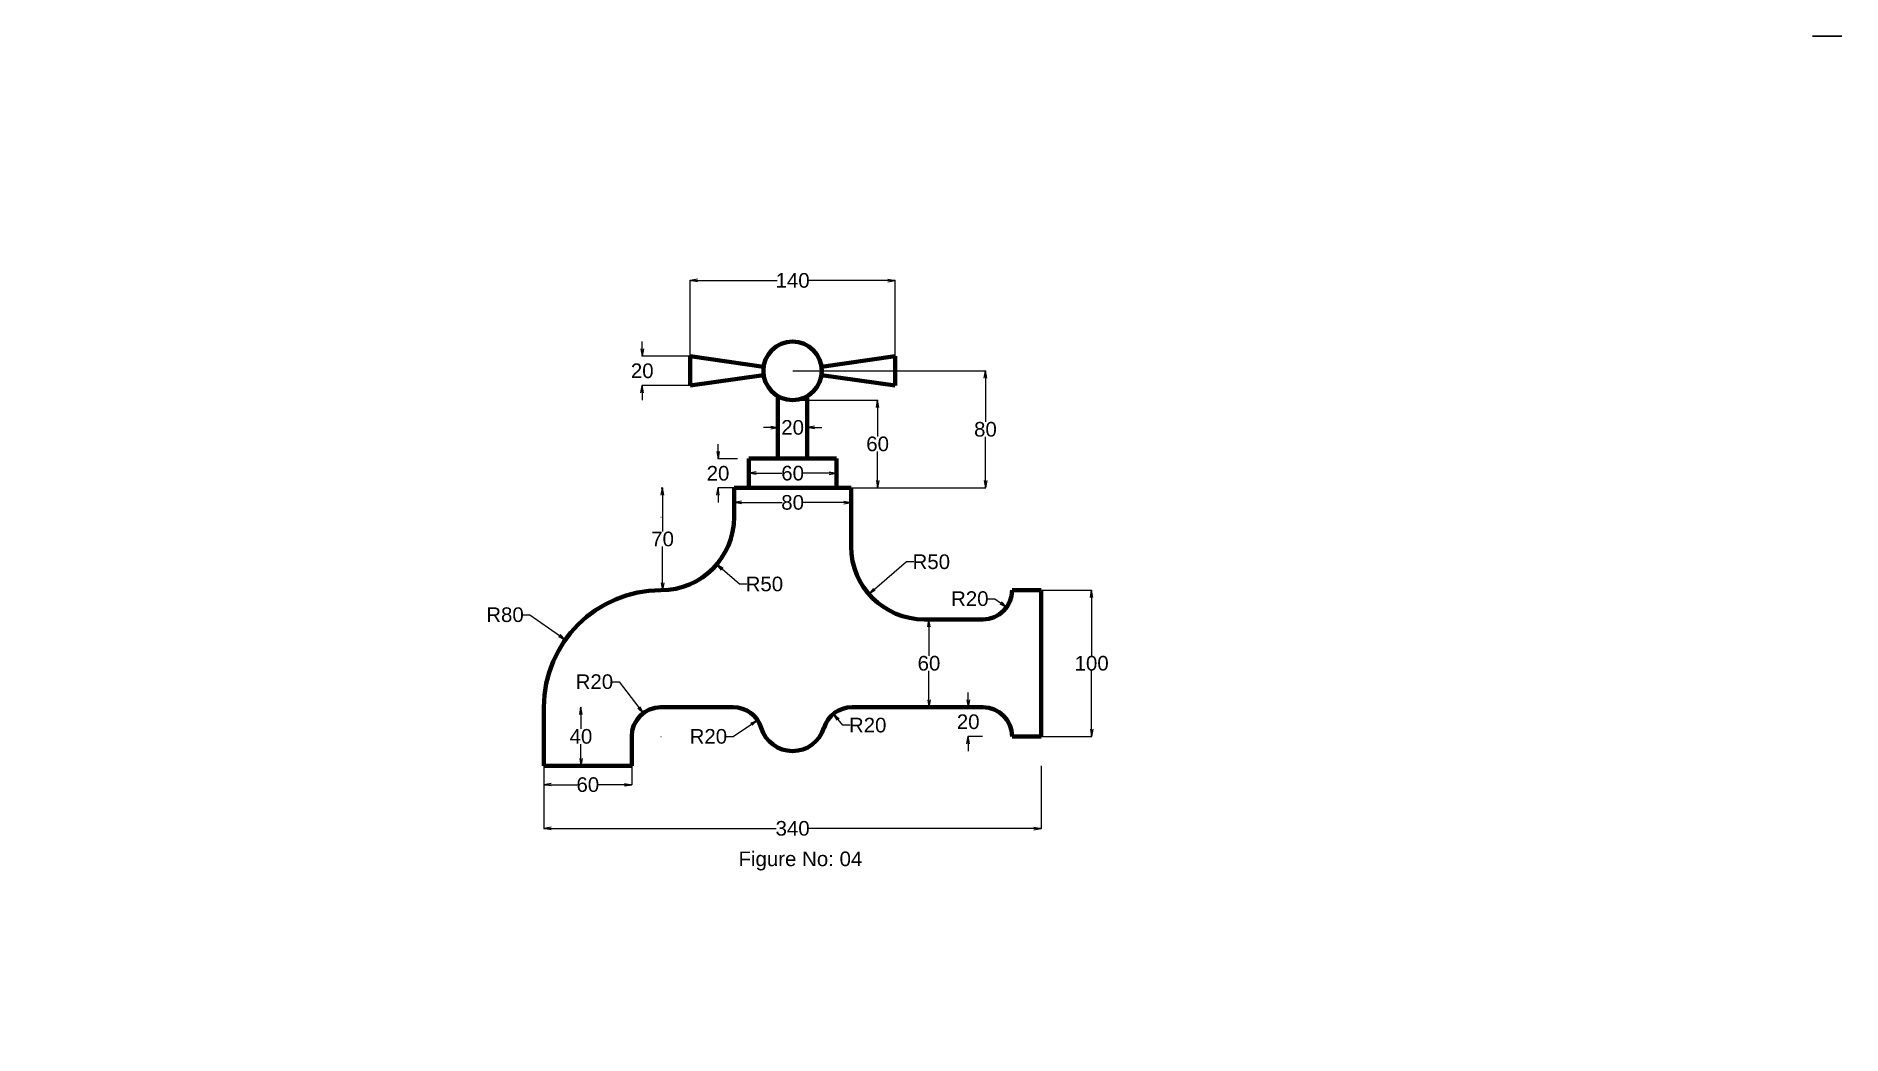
# Model space of a CAD drawing. Header units: inches. Extents: x -80 to 1154, y -80 to 603.
import ezdxf

# ---------------------------------------------------------------- set-up
doc = ezdxf.new("R2010")
doc.units = ezdxf.units.IN
doc.header["$MEASUREMENT"] = 0
doc.layers.get('0').update_dxf_attribs({"lineweight": 30})
doc.styles.get("Standard").update_dxf_attribs({"font": 'arial.ttf'})
doc.dimstyles.get("Standard").update_dxf_attribs({"dimtxt": 10, "dimasz": 5, "dimexe": 0.18, "dimexo": 0.0625, "dimgap": 0.09, "dimtad": 0, "dimtih": 1, "dimtoh": 1, "dimdec": 0, "dimzin": 0, "dimdsep": 46, "dimtxsty": 'Standard', "dimblk": 'OPEN', "dimcen": 0.09, "dimclrd": 1, "dimclre": 1, "dimadec": 0, "dimazin": 0, "dimtfac": 1, "dimtdec": 0, "dimtofl": 0, "dimtmove": 0, "dimatfit": 3, "dimldrblk": 'OPEN', "dimfxl": 1, "dimtolj": 1, "dimtzin": 0, "dimarcsym": 0})

# ---------------------------------------------------------------- blocks, each defined once
blk = doc.blocks.new('_Open')
at = {"color": 0, "linetype": 'ByBlock', "lineweight": -2}
for p, q in [((-1, 0.17), (0, 0)), ((-1, -0.17), (0, 0)), ((0, 0), (-1, 0))]:
    blk.add_line(p, q, dxfattribs=at)
blk = doc.blocks.new('*D6')
at = {"color": 1, "lineweight": -2, "transparency": 16777216}
for p, q in [((367.1, 374.1), (367.1, 436.1)), ((372.1, 435.9), (426.5, 435.9)), ((502.1, 435.9), (447.8, 435.9)), ((507.1, 374.1), (507.1, 436.1))]:
    blk.add_line(p, q, dxfattribs=at)
at = {"layer": 'Defpoints', "color": 0, "lineweight": 0, "transparency": 16777216}
for p in [(507.1, 435.9), (367.1, 374.1), (507.1, 374.1)]:
    blk.add_point(p, dxfattribs=at)
at = {"color": 1, "lineweight": -2, "transparency": 16777216, "xscale": 5, "yscale": 5, "zscale": 5, "rotation": 180}
blk.add_blockref('_Open', (367.1, 435.9), dxfattribs=at)
at = {"color": 1, "lineweight": -2, "transparency": 16777216, "xscale": 5, "yscale": 5, "zscale": 5}
blk.add_blockref('_Open', (507.1, 435.9), dxfattribs=at)
at = {"color": 0, "lineweight": 25, "transparency": 16777216, "insert": (437.1, 435.9), "char_height": 10, "attachment_point": 5}
blk.add_mtext('\\A1;140', dxfattribs=at)
blk = doc.blocks.new('*D7')
at = {"color": 1, "lineweight": -2, "transparency": 16777216}
for p, q in [((367, 384.1), (334.1, 384.1)), ((334.3, 389.1), (334.3, 394.1)), ((367, 364.1), (334.1, 364.1)), ((334.3, 359.1), (334.3, 354.1))]:
    blk.add_line(p, q, dxfattribs=at)
at = {"layer": 'Defpoints', "color": 0, "lineweight": 0, "transparency": 16777216}
for p in [(367.1, 384.1), (334.3, 364.1), (367.1, 364.1)]:
    blk.add_point(p, dxfattribs=at)
at = {"color": 1, "lineweight": -2, "transparency": 16777216, "xscale": 5, "yscale": 5, "zscale": 5}
for p, rotation in [((334.3, 384.1), 270), ((334.3, 364.1), 90)]:
    blk.add_blockref('_Open', p, dxfattribs=dict(at, rotation=rotation))
at = {"color": 0, "lineweight": 25, "transparency": 16777216, "insert": (334.3, 374.1), "char_height": 10, "attachment_point": 5}
blk.add_mtext('\\A1;20', dxfattribs=at)
blk = doc.blocks.new('*D10')
at = {"color": 1, "lineweight": -2, "transparency": 16777216}
for p, q in [((514.9, 243.5), (493, 224.7)), ((519.9, 243.5), (514.9, 243.5))]:
    blk.add_line(p, q, dxfattribs=at)
at = {"layer": 'Defpoints', "color": 0, "lineweight": 0, "transparency": 16777216}
for p in [(527.1, 254.1), (489.2, 221.4)]:
    blk.add_point(p, dxfattribs=at)
at = {"color": 1, "lineweight": -2, "transparency": 16777216, "xscale": 5, "yscale": 5, "zscale": 5, "rotation": 220.7502425543432}
blk.add_blockref('_Open', (489.2, 221.4), dxfattribs=at)
at = {"color": 0, "lineweight": 25, "transparency": 16777216, "insert": (531.9, 243.5), "char_height": 10, "attachment_point": 5}
blk.add_mtext('\\A1;R50', dxfattribs=at)
blk = doc.blocks.new('*D15')
at = {"color": 1, "lineweight": -2, "transparency": 16777216}
for p, q in [((437.2, 354.1), (495.4, 354.1)), ((495.2, 349.1), (495.2, 329.2)), ((495.2, 299.1), (495.2, 318.9)), ((437.2, 294.1), (495.4, 294.1))]:
    blk.add_line(p, q, dxfattribs=at)
at = {"layer": 'Defpoints', "color": 0, "lineweight": 0, "transparency": 16777216}
for p in [(437.1, 354.1), (495.2, 354.1), (437.1, 294.1)]:
    blk.add_point(p, dxfattribs=at)
at = {"color": 1, "lineweight": -2, "transparency": 16777216, "xscale": 5, "yscale": 5, "zscale": 5}
for p, rotation in [((495.2, 354.1), 90), ((495.2, 294.1), 270)]:
    blk.add_blockref('_Open', p, dxfattribs=dict(at, rotation=rotation))
at = {"color": 0, "lineweight": 25, "transparency": 16777216, "insert": (495.2, 324.1), "char_height": 10, "attachment_point": 5}
blk.add_mtext('\\A1;60', dxfattribs=at)
blk = doc.blocks.new('*D17')
at = {"color": 1, "lineweight": -2, "transparency": 16777216}
for p, q in [((267.1, 104), (267.1, 90.9)), ((327.1, 104), (327.1, 90.9)), ((272.1, 91.1), (289.8, 91.1)), ((322.1, 91.1), (304.4, 91.1))]:
    blk.add_line(p, q, dxfattribs=at)
at = {"layer": 'Defpoints', "color": 0, "lineweight": 0, "transparency": 16777216}
for p in [(267.1, 104.1), (327.1, 104.1), (267.1, 91.1)]:
    blk.add_point(p, dxfattribs=at)
at = {"color": 1, "lineweight": -2, "transparency": 16777216, "xscale": 5, "yscale": 5, "zscale": 5, "rotation": 180}
blk.add_blockref('_Open', (267.1, 91.1), dxfattribs=at)
at = {"color": 1, "lineweight": -2, "transparency": 16777216, "xscale": 5, "yscale": 5, "zscale": 5}
blk.add_blockref('_Open', (327.1, 91.1), dxfattribs=at)
at = {"color": 0, "lineweight": 25, "transparency": 16777216, "insert": (297.1, 91.1), "char_height": 10, "attachment_point": 5}
blk.add_mtext('\\A1;60', dxfattribs=at)
blk = doc.blocks.new('*D18')
at = {"color": 1, "lineweight": -2, "transparency": 16777216}
for p, q in [((292.4, 144.1), (292.6, 144.1)), ((292.4, 139.1), (292.4, 129.2)), ((292.4, 109.1), (292.4, 118.9)), ((292.4, 104.1), (292.6, 104.1))]:
    blk.add_line(p, q, dxfattribs=at)
at = {"layer": 'Defpoints', "color": 0, "lineweight": 0, "transparency": 16777216}
for p in [(292.4, 144.1), (292.4, 104.1), (292.4, 104.1)]:
    blk.add_point(p, dxfattribs=at)
at = {"color": 1, "lineweight": -2, "transparency": 16777216, "xscale": 5, "yscale": 5, "zscale": 5}
for p, rotation in [((292.4, 144.1), 90), ((292.4, 104.1), 270)]:
    blk.add_blockref('_Open', p, dxfattribs=dict(at, rotation=rotation))
at = {"color": 0, "lineweight": 25, "transparency": 16777216, "insert": (292.4, 124.1), "char_height": 10, "attachment_point": 5}
blk.add_mtext('\\A1;40', dxfattribs=at)
blk = doc.blocks.new('*D19')
at = {"color": 1, "lineweight": -2, "transparency": 16777216}
for p, q in [((422.1, 335.4), (417.1, 335.4)), ((427.1, 314.1), (427.1, 335.6)), ((447, 314.1), (447.1, 335.6)), ((452.1, 335.4), (457.1, 335.4))]:
    blk.add_line(p, q, dxfattribs=at)
at = {"layer": 'Defpoints', "color": 0, "lineweight": 0, "transparency": 16777216}
for p in [(447.1, 335.4), (427.1, 314.1), (447, 314)]:
    blk.add_point(p, dxfattribs=at)
at = {"color": 1, "lineweight": -2, "transparency": 16777216, "xscale": 5, "yscale": 5, "zscale": 5}
for p, rotation in [((427.1, 335.4), 359.9410769088228), ((447.1, 335.4), 179.9410769088228)]:
    blk.add_blockref('_Open', p, dxfattribs=dict(at, rotation=rotation))
at = {"color": 0, "lineweight": 25, "transparency": 16777216, "insert": (437.1, 335.4), "char_height": 10, "attachment_point": 5}
blk.add_mtext('\\A1;20', dxfattribs=at)
blk = doc.blocks.new('*D20')
at = {"color": 1, "lineweight": -2, "transparency": 16777216}
for p, q in [((437.2, 374.1), (569.1, 374.1)), ((568.9, 369.1), (568.9, 339.2)), ((568.9, 299.1), (568.9, 328.9)), ((437.2, 294.1), (569.1, 294.1))]:
    blk.add_line(p, q, dxfattribs=at)
at = {"layer": 'Defpoints', "color": 0, "lineweight": 0, "transparency": 16777216}
for p in [(437.1, 374.1), (568.9, 374.1), (437.1, 294.1)]:
    blk.add_point(p, dxfattribs=at)
at = {"color": 1, "lineweight": -2, "transparency": 16777216, "xscale": 5, "yscale": 5, "zscale": 5}
for p, rotation in [((568.9, 374.1), 90), ((568.9, 294.1), 270)]:
    blk.add_blockref('_Open', p, dxfattribs=dict(at, rotation=rotation))
at = {"color": 0, "lineweight": 25, "transparency": 16777216, "insert": (568.9, 334.1), "char_height": 10, "attachment_point": 5}
blk.add_mtext('\\A1;80', dxfattribs=at)
blk = doc.blocks.new('*D21')
at = {"color": 1, "lineweight": -2, "transparency": 16777216}
for p, q in [((252.5, 207.3), (257.5, 207.3)), ((257.5, 207.3), (277.7, 193.1)), ((347, 144.1), (347.2, 144.1)), ((347.1, 144), (347.1, 144.1))]:
    blk.add_line(p, q, dxfattribs=at)
at = {"layer": 'Defpoints', "color": 0, "lineweight": 0, "transparency": 16777216}
for p in [(281.7, 190.2), (347.1, 144.1)]:
    blk.add_point(p, dxfattribs=at)
at = {"color": 1, "lineweight": -2, "transparency": 16777216, "xscale": 5, "yscale": 5, "zscale": 5, "rotation": 324.7853692915702}
blk.add_blockref('_Open', (281.7, 190.2), dxfattribs=at)
at = {"color": 0, "lineweight": 25, "transparency": 16777216, "insert": (240.5, 207.3), "char_height": 10, "attachment_point": 5}
blk.add_mtext('\\A1;R80', dxfattribs=at)
blk = doc.blocks.new('*D26')
at = {"color": 1, "lineweight": -2, "transparency": 16777216}
for p, q in [((570.3, 218.3), (575.3, 218.3)), ((575.3, 218.3), (579.3, 215.4))]:
    blk.add_line(p, q, dxfattribs=at)
at = {"layer": 'Defpoints', "color": 0, "lineweight": 0, "transparency": 16777216}
for p in [(567.1, 224.1), (583.4, 212.5)]:
    blk.add_point(p, dxfattribs=at)
at = {"color": 1, "lineweight": -2, "transparency": 16777216, "xscale": 5, "yscale": 5, "zscale": 5, "rotation": 324.6526360988454}
blk.add_blockref('_Open', (583.4, 212.5), dxfattribs=at)
at = {"color": 0, "lineweight": 25, "transparency": 16777216, "insert": (558.2, 218.3), "char_height": 10, "attachment_point": 5}
blk.add_mtext('\\A1;R20', dxfattribs=at)
blk = doc.blocks.new('*D27')
at = {"color": 1, "lineweight": -2, "transparency": 16777216}
for p, q in [((313.6, 161.5), (318.6, 161.5)), ((318.6, 161.5), (332, 144)), ((347, 124.1), (347.2, 124.1)), ((347.1, 124), (347.1, 124.1))]:
    blk.add_line(p, q, dxfattribs=at)
at = {"layer": 'Defpoints', "color": 0, "lineweight": 0, "transparency": 16777216}
for p in [(335, 140), (347.1, 124.1)]:
    blk.add_point(p, dxfattribs=at)
at = {"color": 1, "lineweight": -2, "transparency": 16777216, "xscale": 5, "yscale": 5, "zscale": 5, "rotation": 307.2499601255322}
blk.add_blockref('_Open', (335, 140), dxfattribs=at)
at = {"color": 0, "lineweight": 25, "transparency": 16777216, "insert": (301.6, 161.5), "char_height": 10, "attachment_point": 5}
blk.add_mtext('\\A1;R20', dxfattribs=at)
blk = doc.blocks.new('*D28')
at = {"color": 1, "lineweight": -2, "transparency": 16777216}
for p, q in [((391.5, 124.1), (396.5, 124.1)), ((396.5, 124.1), (408.9, 132.5))]:
    blk.add_line(p, q, dxfattribs=at)
at = {"layer": 'Defpoints', "color": 0, "lineweight": 0, "transparency": 16777216}
for p in [(396.5, 124.1), (413.1, 135.3)]:
    blk.add_point(p, dxfattribs=at)
at = {"color": 1, "lineweight": -2, "transparency": 16777216, "xscale": 5, "yscale": 5, "zscale": 5, "rotation": 34.28571428571574}
blk.add_blockref('_Open', (413.1, 135.3), dxfattribs=at)
at = {"color": 0, "lineweight": 25, "transparency": 16777216, "insert": (379.5, 124.1), "char_height": 10, "attachment_point": 5}
blk.add_mtext('\\A1;R20', dxfattribs=at)
blk = doc.blocks.new('*D29')
at = {"color": 1, "lineweight": -2, "transparency": 16777216}
for p, q in [((607.2, 224.1), (641.7, 224.1)), ((641.5, 219.1), (641.5, 179.2)), ((641.5, 129.1), (641.5, 168.9)), ((607.2, 124.1), (641.7, 124.1))]:
    blk.add_line(p, q, dxfattribs=at)
at = {"layer": 'Defpoints', "color": 0, "lineweight": 0, "transparency": 16777216}
for p in [(607.1, 224.1), (607.1, 124.1), (641.5, 124.1)]:
    blk.add_point(p, dxfattribs=at)
at = {"color": 1, "lineweight": -2, "transparency": 16777216, "xscale": 5, "yscale": 5, "zscale": 5}
for p, rotation in [((641.5, 224.1), 90), ((641.5, 124.1), 270)]:
    blk.add_blockref('_Open', p, dxfattribs=dict(at, rotation=rotation))
at = {"color": 0, "lineweight": 25, "transparency": 16777216, "insert": (641.5, 174.1), "char_height": 10, "attachment_point": 5}
blk.add_mtext('\\A1;100', dxfattribs=at)
blk = doc.blocks.new('*D30')
at = {"color": 1, "lineweight": -2, "transparency": 16777216}
for p, q in [((347.2, 294.1), (348.4, 294.1)), ((348.2, 289.1), (348.2, 264.2)), ((348.2, 229.1), (348.2, 253.9)), ((347.2, 224.1), (348.4, 224.1))]:
    blk.add_line(p, q, dxfattribs=at)
at = {"layer": 'Defpoints', "color": 0, "lineweight": 0, "transparency": 16777216}
for p in [(347.1, 294.1), (348.2, 294.1), (347.1, 224.1)]:
    blk.add_point(p, dxfattribs=at)
at = {"color": 1, "lineweight": -2, "transparency": 16777216, "xscale": 5, "yscale": 5, "zscale": 5}
for p, rotation in [((348.2, 294.1), 90), ((348.2, 224.1), 270)]:
    blk.add_blockref('_Open', p, dxfattribs=dict(at, rotation=rotation))
at = {"color": 0, "lineweight": 25, "transparency": 16777216, "insert": (348.2, 259.1), "char_height": 10, "attachment_point": 5}
blk.add_mtext('\\A1;70', dxfattribs=at)
blk = doc.blocks.new('*D31')
at = {"color": 1, "lineweight": -2, "transparency": 16777216}
for p, q in [((557.1, 149.1), (557.1, 154.1)), ((567, 144.1), (556.9, 144.1)), ((567, 124.1), (556.9, 124.1)), ((557.1, 119.1), (557.1, 114.1))]:
    blk.add_line(p, q, dxfattribs=at)
at = {"layer": 'Defpoints', "color": 0, "lineweight": 0, "transparency": 16777216}
for p in [(557.1, 144.1), (567, 144.1), (567, 124.1)]:
    blk.add_point(p, dxfattribs=at)
at = {"color": 1, "lineweight": -2, "transparency": 16777216, "xscale": 5, "yscale": 5, "zscale": 5}
for p, rotation in [((557.1, 144.1), 270), ((557.1, 124.1), 90)]:
    blk.add_blockref('_Open', p, dxfattribs=dict(at, rotation=rotation))
at = {"color": 0, "lineweight": 25, "transparency": 16777216, "insert": (557.1, 134.1), "char_height": 10, "attachment_point": 5}
blk.add_mtext('\\A1;20', dxfattribs=at)
blk = doc.blocks.new('*D33')
at = {"color": 1, "lineweight": -2, "transparency": 16777216}
for p, q in [((347, 274.1), (347.2, 274.1)), ((347.1, 274), (347.1, 274.1)), ((400.8, 228.3), (389, 238.4)), ((405.8, 228.3), (400.8, 228.3))]:
    blk.add_line(p, q, dxfattribs=at)
at = {"layer": 'Defpoints', "color": 0, "lineweight": 0, "transparency": 16777216}
for p in [(347.1, 274.1), (385.2, 241.6)]:
    blk.add_point(p, dxfattribs=at)
at = {"color": 1, "lineweight": -2, "transparency": 16777216, "xscale": 5, "yscale": 5, "zscale": 5, "rotation": 139.5464630965807}
blk.add_blockref('_Open', (385.2, 241.6), dxfattribs=at)
at = {"color": 0, "lineweight": 25, "transparency": 16777216, "insert": (417.8, 228.3), "char_height": 10, "attachment_point": 5}
blk.add_mtext('\\A1;R50', dxfattribs=at)
blk = doc.blocks.new('*D35')
at = {"color": 1, "lineweight": -2, "transparency": 16777216}
for p, q in [((527.2, 204.1), (530.4, 204.1)), ((530.3, 199.1), (530.3, 179.2)), ((530.3, 149.1), (530.3, 168.9)), ((527.2, 144.1), (530.4, 144.1))]:
    blk.add_line(p, q, dxfattribs=at)
at = {"layer": 'Defpoints', "color": 0, "lineweight": 0, "transparency": 16777216}
for p in [(527.1, 204.1), (527.1, 144.1), (530.3, 144.1)]:
    blk.add_point(p, dxfattribs=at)
at = {"color": 1, "lineweight": -2, "transparency": 16777216, "xscale": 5, "yscale": 5, "zscale": 5}
for p, rotation in [((530.3, 204.1), 90), ((530.3, 144.1), 270)]:
    blk.add_blockref('_Open', p, dxfattribs=dict(at, rotation=rotation))
at = {"color": 0, "lineweight": 25, "transparency": 16777216, "insert": (530.3, 174.1), "char_height": 10, "attachment_point": 5}
blk.add_mtext('\\A1;60', dxfattribs=at)
blk = doc.blocks.new('*D38')
at = {"color": 1, "lineweight": -2, "transparency": 16777216}
for p, q in [((471.4, 131.8), (468.3, 135.7)), ((476.4, 131.8), (471.4, 131.8))]:
    blk.add_line(p, q, dxfattribs=at)
at = {"layer": 'Defpoints', "color": 0, "lineweight": 0, "transparency": 16777216}
for p in [(465.1, 139.6), (477.7, 124.1)]:
    blk.add_point(p, dxfattribs=at)
at = {"color": 1, "lineweight": -2, "transparency": 16777216, "xscale": 5, "yscale": 5, "zscale": 5, "rotation": 128.8242982028876}
blk.add_blockref('_Open', (465.1, 139.6), dxfattribs=at)
at = {"color": 0, "lineweight": 25, "transparency": 16777216, "insert": (488.4, 131.8), "char_height": 10, "attachment_point": 5}
blk.add_mtext('\\A1;R20', dxfattribs=at)
blk = doc.blocks.new('*D44')
at = {"color": 1, "lineweight": -2, "transparency": 16777216}
for p, q in [((397.1, 284.1), (397.1, 284.2)), ((402.1, 284.1), (429.9, 284.1)), ((472.1, 284.1), (444.4, 284.1)), ((477.1, 284.1), (477.1, 284.2))]:
    blk.add_line(p, q, dxfattribs=at)
at = {"layer": 'Defpoints', "color": 0, "lineweight": 0, "transparency": 16777216}
for p in [(397.1, 284.1), (477.1, 284.1), (477.1, 284.1)]:
    blk.add_point(p, dxfattribs=at)
at = {"color": 1, "lineweight": -2, "transparency": 16777216, "xscale": 5, "yscale": 5, "zscale": 5, "rotation": 180}
blk.add_blockref('_Open', (397.1, 284.1), dxfattribs=at)
at = {"color": 1, "lineweight": -2, "transparency": 16777216, "xscale": 5, "yscale": 5, "zscale": 5}
blk.add_blockref('_Open', (477.1, 284.1), dxfattribs=at)
at = {"color": 0, "lineweight": 25, "transparency": 16777216, "insert": (437.1, 284.1), "char_height": 10, "attachment_point": 5}
blk.add_mtext('\\A1;80', dxfattribs=at)
blk = doc.blocks.new('*D45')
at = {"color": 1, "lineweight": -2, "transparency": 16777216}
for p, q in [((407.1, 304.1), (407.1, 304.2)), ((412.1, 304.1), (429.8, 304.1)), ((462.1, 304.1), (444.4, 304.1)), ((467.1, 304.1), (467.1, 304.2))]:
    blk.add_line(p, q, dxfattribs=at)
at = {"layer": 'Defpoints', "color": 0, "lineweight": 0, "transparency": 16777216}
for p in [(407.1, 304.1), (467.1, 304.1), (467.1, 304.1)]:
    blk.add_point(p, dxfattribs=at)
at = {"color": 1, "lineweight": -2, "transparency": 16777216, "xscale": 5, "yscale": 5, "zscale": 5, "rotation": 180}
blk.add_blockref('_Open', (407.1, 304.1), dxfattribs=at)
at = {"color": 1, "lineweight": -2, "transparency": 16777216, "xscale": 5, "yscale": 5, "zscale": 5}
blk.add_blockref('_Open', (467.1, 304.1), dxfattribs=at)
at = {"color": 0, "lineweight": 25, "transparency": 16777216, "insert": (437.1, 304.1), "char_height": 10, "attachment_point": 5}
blk.add_mtext('\\A1;60', dxfattribs=at)
blk = doc.blocks.new('*D46')
at = {"color": 1, "lineweight": -2, "transparency": 16777216}
for p, q in [((267.1, 104), (267.1, 61)), ((607, 104), (607, 61)), ((272.1, 61.2), (425.9, 61.2)), ((602, 61.2), (448.2, 61.2))]:
    blk.add_line(p, q, dxfattribs=at)
at = {"layer": 'Defpoints', "color": 0, "lineweight": 0, "transparency": 16777216}
for p in [(267.1, 104.1), (607, 104.1), (607, 61.2)]:
    blk.add_point(p, dxfattribs=at)
at = {"color": 1, "lineweight": -2, "transparency": 16777216, "xscale": 5, "yscale": 5, "zscale": 5, "rotation": 180}
blk.add_blockref('_Open', (267.1, 61.2), dxfattribs=at)
at = {"color": 1, "lineweight": -2, "transparency": 16777216, "xscale": 5, "yscale": 5, "zscale": 5}
blk.add_blockref('_Open', (607, 61.2), dxfattribs=at)
at = {"color": 0, "lineweight": 25, "transparency": 16777216, "insert": (437.1, 61.2), "char_height": 10, "attachment_point": 5}
blk.add_mtext('\\A1;340', dxfattribs=at)
blk = doc.blocks.new('*D50')
at = {"color": 1, "lineweight": -2, "transparency": 16777216}
for p, q in [((386.1, 318.9), (386.1, 323.9)), ((399.4, 313.9), (386, 313.9)), ((397, 294.1), (386, 294.1)), ((386.1, 289.1), (386.1, 284.1))]:
    blk.add_line(p, q, dxfattribs=at)
at = {"layer": 'Defpoints', "color": 0, "lineweight": 0, "transparency": 16777216}
for p in [(386.1, 313.9), (399.5, 313.9), (397.1, 294.1)]:
    blk.add_point(p, dxfattribs=at)
at = {"color": 1, "lineweight": -2, "transparency": 16777216, "xscale": 5, "yscale": 5, "zscale": 5}
for p, rotation in [((386.1, 313.9), 270), ((386.1, 294.1), 90)]:
    blk.add_blockref('_Open', p, dxfattribs=dict(at, rotation=rotation))
at = {"color": 0, "lineweight": 25, "transparency": 16777216, "insert": (386.1, 304), "char_height": 10, "attachment_point": 5}
blk.add_mtext('\\A1;20', dxfattribs=at)

msp = doc.modelspace()

# ---------------------------------------------------------------- linework, layer by layer
for p, q in [((1154.3, 603), (1134.3, 603)), ((347.1, 224.1), (347.1, 224.1)), ((567.1, 224.1), (567.1, 224.1)), ((587.1, 224.1), (587.1, 224.1)), ((587.1, 124.1), (587.1, 124.1))]:
    msp.add_line(p, q)
at = {"lineweight": 106}
for p, q in [((367.1, 384.1), (367.1, 364.1)), ((417.3, 376.9), (367.1, 384.1)), ((456.9, 376.9), (507.1, 384.1)), ((507.1, 384.1), (507.1, 364.1)), ((367.1, 364.1), (417.3, 371.2)), ((507.1, 364.1), (456.9, 371.2)), ((427.1, 356.7), (427.1, 314.1)), ((447.1, 356.7), (447, 314.1)), ((407.1, 314.1), (467.1, 314.1)), ((407.1, 314.1), (407.1, 294.1)), ((467.1, 314.1), (467.1, 294.1)), ((397.1, 294.1), (397.1, 274.1)), ((477.1, 294.1), (477.1, 254.1)), ((607.1, 224.1), (587.1, 224.1)), ((607.1, 124.1), (607.1, 224.1)), ((547.1, 204.1), (527.1, 204.1)), ((547.1, 204.1), (567.1, 204.1)), ((267.1, 124.1), (267.1, 144.1)), ((374.7, 144.1), (347.1, 144.1)), ((374.7, 144.1), (396.5, 144.1)), ((499.6, 144.1), (477.7, 144.1)), ((547.1, 144.1), (499.6, 144.1)), ((547.1, 144.1), (567.1, 144.1)), ((327.1, 104.1), (327.1, 124.1)), ((607.1, 124.1), (587.1, 124.1)), ((327.1, 104.1), (267.1, 104.1))]:
    msp.add_line(p, q, dxfattribs=at)
at = {"lineweight": 100}
for p, q in [((397.1, 294.1), (477.1, 294.1)), ((267.1, 104.1), (267.1, 124.1))]:
    msp.add_line(p, q, dxfattribs=at)
at = {"lineweight": 106}
msp.add_circle((437.1, 374.1), 20, dxfattribs=at)
for centre, radius, start, end in [((347.1, 274.1), 50, 270, 0), ((527.1, 254.1), 50, 180, 270), ((347.1, 144.1), 80, 90, 180), ((567.1, 224.1), 20, 270, 0), ((347.1, 124.1), 20, 90, 180), ((396.5, 124.1), 20, 17.0385, 90), ((477.7, 124.1), 20, 90, 162.9615), ((567.1, 124.1), 20, 0, 90), ((437.1, 136.5), 22.4, 197.0385, 342.9615)]:
    msp.add_arc(centre, radius, start, end, dxfattribs=at)
for radius in [80, 80, 20, 20, 20, 20]:
    msp.add_arc((0, 0), radius, 0, 0)

# ---------------------------------------------------------------- texts
at = {"color": 18, "lineweight": 0, "true_color": 0x000000}
msp.add_text('Figure No: 04', height=10, dxfattribs=at).set_placement((400.1, 35.4))

# ---------------------------------------------------------------- dimensions: what is measured, and where the dimension line sits
at = {"lineweight": 25}
for base, p1, p2, picture, middle in [((507.1, 435.9), (367.1, 374.1), (507.1, 374.1), '*D6', (437.1, 435.9)), ((467.1, 304.1), (407.1, 304.1), (467.1, 304.1), '*D45', (437.1, 304.1)), ((477.1, 284.1), (397.1, 284.1), (477.1, 284.1), '*D44', (437.1, 284.1)), ((267.1, 91.1), (327.1, 104.1), (267.1, 104.1), '*D17', (297.1, 91.1)), ((607, 61.2), (267.1, 104.1), (607, 104.1), '*D46', (437.1, 61.2))]:
    dim = msp.add_linear_dim(base=base, p1=p1, p2=p2, dimstyle='Standard', dxfattribs=at)
    dim.commit()
    dim.dimension.update_dxf_attribs({"geometry": picture, "text_midpoint": middle})
for base, p1, p2, picture, middle in [((334.3, 364.1), (367.1, 384.1), (367.1, 364.1), '*D7', (334.3, 374.1)), ((568.9, 374.1), (437.1, 294.1), (437.1, 374.1), '*D20', (568.9, 334.1)), ((495.2, 354.1), (437.1, 294.1), (437.1, 354.1), '*D15', (495.2, 324.1)), ((386.1, 313.9), (397.1, 294.1), (399.5, 313.9), '*D50', (386.1, 304)), ((348.2, 294.1), (347.1, 224.1), (347.1, 294.1), '*D30', (348.2, 259.1)), ((641.5, 124.1), (607.1, 224.1), (607.1, 124.1), '*D29', (641.5, 174.1)), ((530.3, 144.1), (527.1, 204.1), (527.1, 144.1), '*D35', (530.3, 174.1)), ((557.1, 144.1), (567, 124.1), (567, 144.1), '*D31', (557.1, 134.1)), ((292.4, 104.1), (292.4, 144.1), (292.4, 104.1), '*D18', (292.4, 124.1))]:
    dim = msp.add_linear_dim(base=base, p1=p1, p2=p2, angle=90, dimstyle='Standard', dxfattribs=at)
    dim.commit()
    dim.dimension.update_dxf_attribs({"geometry": picture, "text_midpoint": middle})
dim = msp.add_aligned_dim(p1=(427.1, 314.1), p2=(447, 314), distance=21.4, dimstyle='Standard', dxfattribs=at)
dim.commit()
dim.dimension.update_dxf_attribs({"geometry": '*D19', "text_midpoint": (437.1, 335.4)})
for center, mpoint, picture, middle in [((347.1, 274.1), (385.2, 241.6), '*D33', (417.8, 228.3)), ((527.1, 254.1), (489.2, 221.4), '*D10', (531.9, 243.5)), ((567.1, 224.1), (583.4, 212.5), '*D26', (558.2, 218.3)), ((347.1, 144.1), (281.7, 190.2), '*D21', (240.5, 207.3)), ((347.1, 124.1), (335, 140), '*D27', (301.6, 161.5)), ((477.7, 124.1), (465.1, 139.6), '*D38', (488.4, 131.8)), ((396.5, 124.1), (413.1, 135.3), '*D28', (379.5, 124.1))]:
    dim = msp.add_radius_dim(center=center, mpoint=mpoint, dimstyle='Standard', dxfattribs=at)
    dim.commit()
    dim.dimension.update_dxf_attribs({"geometry": picture, "text_midpoint": middle, "dimtype": 164})

doc.saveas('drawing.dxf')
